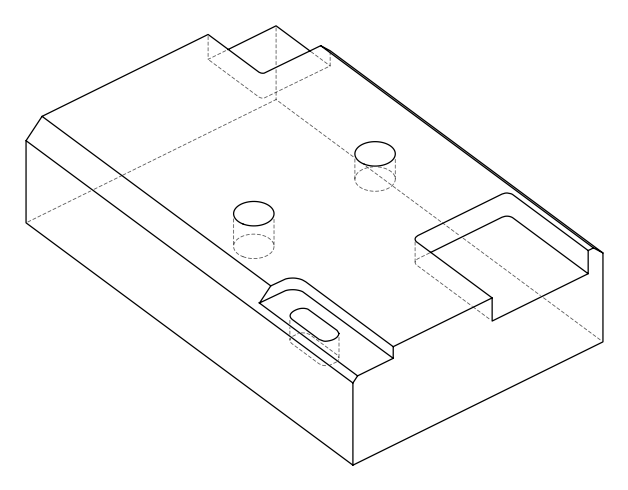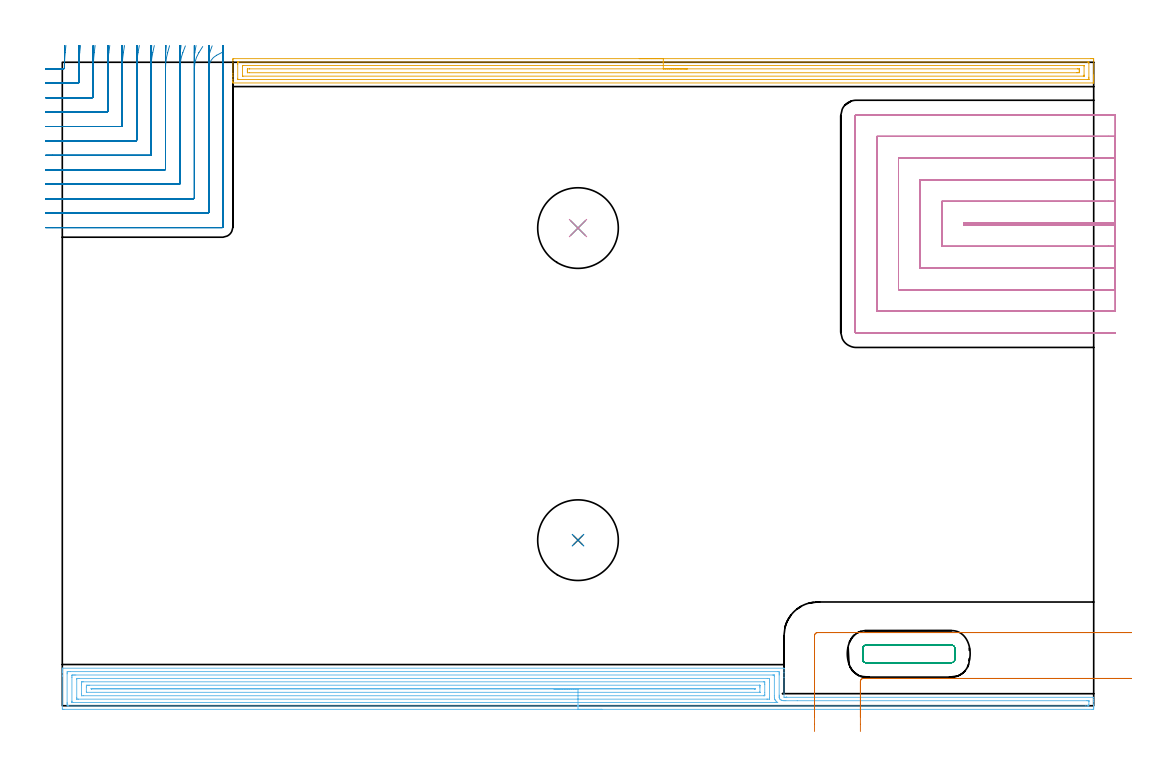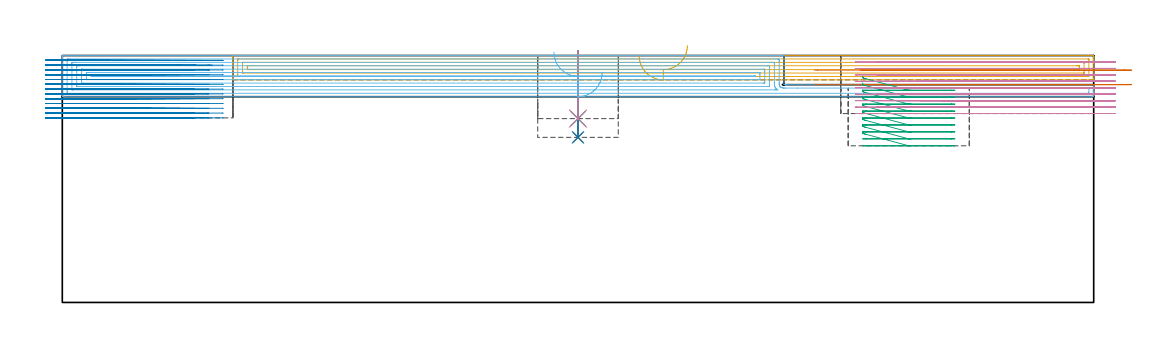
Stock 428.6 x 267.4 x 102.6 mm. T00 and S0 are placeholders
(PLAN: 10 operations, 7 tool changes, 96.9 min)
(1 INDEXABLE_INSERT_DRILL_BLIND_HOLE_FROM_SOLID | STEP1POCKET | NXT0302_014 | 0.15 min | 12234 mm3)
(2 DRILL_TO_ENLARGE_BLIND_HOLE | STEP1POCKET | UGT0301_383 | 0.15 min | 17710 mm3)
(3 INDEXABLE_INSERT_DRILL_BLIND_HOLE_FROM_SOLID_1 | STEP1POCKET_1 | NXT0302_014 | 0.11 min | 9407 mm3)
(4 DRILL_TO_ENLARGE_BLIND_HOLE_1 | STEP1POCKET_1 | UGT0301_383 | 0.11 min | 13667 mm3)
(5 AREA_MILL | FG_CHAMFER_SURFACE | UGT0205_001 | 11.67 min | 18545 mm3)
(6 AREA_MILL_1 | FG_CHAMFER_SURFACE_1 | UGT0205_001 | 19.04 min | 61860 mm3)
(7 MILL_CORNER_NOTCH_RECTANGULAR | CORNER_NOTCH_RECTANGULAR | UGT0201_109 | Follow Part, ap 6.35, ae 75% | 1.3 min | 50215 mm3)
(8 MILL_CORNER_NOTCH_RECTANGULAR_1 | CORNER_NOTCH_RECTANGULAR_1 | NXT0201_009 | Follow Part, ap 2, ae 75% | 29.57 min | 133096 mm3)
(9 MILL_RECTANGULAR_POCKET | POCKET_RECTANGULAR_STRAIGHT | NXT0201_011 | Follow Part, ap 3, ae 75% | 2.46 min | 23479 mm3)
(10 MILL_SLOT | SLOT_PARTIAL_RECTANGULAR | NXT0201_011 | Follow Part, ap 3, ae 75% | 32.33 min | 259748 mm3)
(TOOL NXT0302_014 | Index. Insert Drill 21.5mm [880-D2150L25-03] | D21.5 PA176 FL65 Z2)
(TOOL UGT0301_383 | Twist Drill Flat Bottom 33.5 mm | D33.5 PA180 FL175 Z2)
(TOOL UGT0205_001 | Chamfer Mill 20 x 3 x 45 deg. | D20 FL50 Z2)
(TOOL UGT0201_109 | End Mill 25.4 mm | D25.4 FL25 Z2)
(TOOL NXT0201_009 | ENDMILL 8mm [2P460-0800-NA 1630] | D8 FL26 Z6)
(TOOL NXT0201_011 | ENDMILL 12mm [2P460-1200-NA 1630] | D12 FL38 Z6)
(OP 1 INDEXABLE_INSERT_DRILL_BLIND_HOLE_FROM_SOLID)
G17 G21 G94 G90
T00 M6
G54
G17 G0 G90 X214.3 Y68.8 S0 M3
G43 Z112.6 H1
G94 G81 G98 Z68.6 F250. R104.6
G80
M5
M2
(OP 2 DRILL_TO_ENLARGE_BLIND_HOLE)
G17 G21 G94 G90
T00 M6
G54
G17 G0 G90 X214.3 Y68.8 S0 M3
G43 Z112.6 H0
G94 G81 G98 Z68.6 F250. R104.6
G80
M5
M2
(OP 3 INDEXABLE_INSERT_DRILL_BLIND_HOLE_FROM_SOLID_1)
G17 G21 G94 G90
T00 M6
G54
G17 G0 G90 X214.3 Y198.5 S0 M3
G43 Z112.6 H1
G94 G81 G98 Z76.4 F250. R104.6
G80
M5
M2
(OP 4 DRILL_TO_ENLARGE_BLIND_HOLE_1)
G17 G21 G94 G90
T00 M6
G54
G17 G0 G90 X214.3 Y198.5 S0 M3
G43 Z112.6 H0
G94 G81 G98 Z76.4 F250. R104.6
G80
M5
M2
(OP 5 AREA_MILL)
G17 G21 G94 G90
T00 M6
G54
G17 G0 G90 X239.75 Y268.9 S1061 M3
G43 Z112.6 H0
Z102.5
G94 G1 X239.788 Z101.628 F250.
X239.902 Z100.764
X240.091 Z99.912
X240.353 Z99.08
X240.687 Z98.274
X241.09 Z97.5
X241.558 Z96.764
X242.09 Z96.072
X242.679 Z95.429
X243.322 Z94.84
X244.014 Z94.308
X244.75 Z93.84
X245.524 Z93.437
X246.33 Z93.103
X247.162 Z92.841
X248.013 Z92.652
X248.878 Z92.538
X249.75 Z92.5
X427.388
X427.981 Y268.899 Z92.501
X428.569 Y268.894 Z92.504
X428.593 Y268.892 Z92.506
X428.6 Y268.308 Z93.09
Y262.067 Z99.328
Y261.518 Z99.878
Y261.175 Z100.221
Y260.627 Z100.769
Y260.284 Z101.111
Y259.598 Z101.802
Y259.256 Z102.144
X428.593 Y258.854 Z102.537
X428.59 Y258.803 Z102.588
X428.428 Y258.8 Z102.6
X71.072
X70.91 Y258.803 Z102.588
X70.907 Y258.854 Z102.537
X70.9 Y259.256 Z102.144
Y259.598 Z101.802
Y260.284 Z101.111
Y261.518 Z99.878
Y262.067 Z99.328
Y262.684 Z98.711
Y268.308 Z93.09
X70.902 Y268.584 Z92.814
X70.91 Y268.892 Z92.506
X71.218 Y268.899 Z92.499
X249.75 Y268.9 Z92.5
Y267.486 Z93.914
X426.195 Y267.485 Z93.915
X426.264 Y267.484 Z93.916
X426.404 Y267.479 Z93.921
X426.59 Y267.467 Z93.933
X426.592 Y267.416 Z93.984
X426.599 Y267.013 Z94.387
X426.6 Y261.175 Z100.225
Y260.771 Z100.629
X426.596 Y260.284 Z101.116
X426.593 Y260.234 Z101.166
X426.591 Y260.226 Z101.174
X426.565 Y260.221 Z101.179
X426.474 Y260.218 Z101.182
X426.334 Y260.215 Z101.185
X426.264 Y260.214 Z101.186
X73.305 Y260.215 Z101.185
X73.236 Y260.216 Z101.184
X73.096 Y260.221 Z101.179
X72.91 Y260.233 Z101.167
X72.908 Y260.284 Z101.116
X72.901 Y260.687 Z100.713
X72.9 Y266.525 Z94.875
Y266.929 Z94.471
X72.904 Y267.416 Z93.984
X72.907 Y267.466 Z93.934
X72.908 Y267.474 Z93.926
X72.935 Y267.479 Z93.921
X73.026 Y267.482 Z93.918
X73.166 Y267.485 Z93.915
X73.236 Y267.486 Z93.914
X249.75
Y266.072 Z95.328
X424.408 Y266.071 Z95.329
X424.554 Y266.07 Z95.33
X424.578 Y266.068 Z95.332
X424.585 Y266.066 Z95.334
X424.59 Y266.054 Z95.346
X424.596 Y265.953 Z95.447
X424.599 Y265.825 Z95.575
X424.6 Y262.067 Z99.333
X424.599 Y261.876 Z99.524
X424.593 Y261.684 Z99.716
X424.59 Y261.635 Z99.765
X424.571 Y261.633 Z99.767
X424.518 Y261.631 Z99.769
X424.408 Y261.629 Z99.771
X75.092
X74.946 Y261.63 Z99.77
X74.922 Y261.632 Z99.768
X74.915 Y261.634 Z99.766
X74.91 Y261.646 Z99.754
X74.904 Y261.747 Z99.653
X74.901 Y261.875 Z99.525
X74.9 Y265.633 Z95.767
X74.901 Y265.824 Z95.576
X74.907 Y266.016 Z95.384
X74.91 Y266.065 Z95.335
X74.928 Y266.067 Z95.333
X74.982 Y266.069 Z95.331
X75.092 Y266.071 Z95.329
X249.75 Y266.072 Z95.328
Y264.657 Z96.743
X421.812
X422.547 Y264.652 Z96.748
X422.584 Y264.651 Z96.749
X422.59 Y264.611 Z96.789
X422.595 Y264.506 Z96.894
X422.599 Y264.294 Z97.106
X422.6 Y263.871 Z97.529
X422.599 Y263.415 Z97.985
X422.595 Y263.197 Z98.203
X422.59 Y263.089 Z98.311
X422.582 Y263.049 Z98.351
X422.532 Y263.047 Z98.353
X421.728 Y263.043 Z98.357
X421.643
X77.688
X76.953 Y263.048 Z98.352
X76.916 Y263.049 Z98.351
X76.91 Y263.089 Z98.311
X76.905 Y263.194 Z98.206
X76.901 Y263.406 Z97.994
X76.9 Y263.829 Z97.571
X76.901 Y264.285 Z97.115
X76.905 Y264.503 Z96.897
X76.91 Y264.611 Z96.789
X76.918 Y264.651 Z96.749
X76.968 Y264.653 Z96.747
X77.772 Y264.657 Z96.743
X77.857
X249.75
X250.622 Z96.781
X251.486 Z96.895
X252.338 Z97.083
X253.17 Z97.346
X253.976 Z97.68
X254.75 Z98.082
X255.486 Z98.551
X256.178 Z99.082
X256.821 Z99.672
X257.41 Z100.315
X257.941 Z101.007
X258.41 Z101.743
X258.813 Z102.516
X259.147 Z103.322
X259.409 Z104.154
X259.598 Z105.006
X259.712 Z105.871
X259.75 Z106.743
G0 Z112.6
M5
M2
(OP 6 AREA_MILL_1)
G17 G21 G94 G90
T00 M6
G54
G17 G0 G90 X224.3 Y-1.5 S1061 M3
G43 Z112.6 H0
Z95.5
G94 G1 X224.262 Z94.628 F250.
X224.148 Z93.764
X223.959 Z92.912
X223.697 Z92.08
X223.363 Z91.274
X222.96 Z90.5
X222.492 Z89.764
X221.96 Z89.072
X221.371 Z88.429
X220.728 Z87.84
X220.036 Z87.309
X219.3 Z86.84
X218.526 Z86.437
X217.72 Z86.103
X216.888 Z85.841
X216.036 Z85.652
X215.172 Z85.538
X214.3 Z85.5
X0.628
X0.286 Y-1.497 Z85.502
X0.01 Y-1.492 Z85.506
X0. Y-1.213 Z85.785
Y12.382 Z99.377
Y13.8 Z100.797
Y14.159 Z101.154
Y14.877 Z101.876
Y15.154 Z102.154
X0.007 Y15.558 Z102.55
X0.01 Y15.597 Z102.588
X0.181 Y15.6 Z102.6
X299.68
X299.89 Y15.597 Z102.589
X299.893 Y15.548 Z102.541
X299.9 Y15.328 Z102.322
Y13.721 Z100.718
Y11.718 Z98.715
Y3.5 Z90.5
X300.802 Y3.501 Z90.499
X300.807 Y3.5 Z90.496
X300.856 Y3.501 Z90.497
Z90.499
X300.857 Y3.5 Z90.5
X300.906 Z90.496
X300.908 Y3.501
X300.917 Y3.5 Z90.5
X300.92 Y3.501 Z90.498
X300.921 Z90.496
X301.021 Y3.5 Z90.5
X428.42
X428.597 Y3.497 Z90.496
X428.6 Y3.496
Y2.436 Z89.435
Y1.718 Z88.714
Y0.471 Z87.468
Y-0.059 Z86.936
Y-0.683 Z86.313
X428.598 Y-0.948 Z86.048
X428.592 Y-1.491 Z85.505
X428.522 Y-1.494 Z85.503
X427.972 Y-1.5 Z85.5
X214.3
Y-0.086 Z86.914
X2.441 Y-0.085 Z86.915
X2.416 Y-0.084 Z86.916
X2.01 Y-0.059 Z86.941
X2.002 Y0.351 Z87.351
X2.001 Y0.829 Z87.829
X2. Y1.242 Z88.242
X2.001 Y13.271 Z100.271
X2.002 Y13.681 Z100.681
X2.01 Y14.159 Z101.159
X2.39 Y14.184 Z101.184
X2.416 Y14.185 Z101.185
X3.283 Y14.186 Z101.186
X297.419 Y14.185 Z101.185
X297.445 Y14.184 Z101.184
X297.89 Y14.159 Z101.159
X297.898 Y13.709 Z100.709
X297.899 Y13.271 Z100.271
X297.9 Y12.818 Z99.818
Y4.384 Z91.384
X297.902 Y3.929 Z90.929
X297.91 Y3.495 Z90.495
X297.921 Y3.354 Z90.354
X297.98 Y3.131 Z90.131
X298.043 Y2.993 Z89.993
X298.131 Y2.855 Z89.855
X298.339 Y2.618 Z89.618
X298.352 Y2.607 Z89.607
X298.637 Y2.413 Z89.413
X298.904 Y2.282 Z89.282
X299.233 Y2.174 Z89.174
X299.481 Y2.124 Z89.124
X299.746 Y2.097 Z89.097
X300.127 Y2.091 Z89.091
X300.65 Y2.087 Z89.087
X305.412 Y2.086 Z89.086
X425.815 Y2.085 Z89.085
X426.184 Y2.083 Z89.083
X426.553 Y2.079 Z89.079
X426.59 Y2.076 Z89.076
X426.594 Y2.039 Z89.039
X426.598 Y1.966 Z88.966
X426.6 Y1.856 Z88.856
Y1.718 Z88.718
X426.598 Y0.418 Z87.418
X426.59 Y-0.059 Z86.941
X426.209 Y-0.084 Z86.916
X426.184 Y-0.085 Z86.915
X425.317 Y-0.086 Z86.914
X214.3
Y1.328 Z88.328
X4.596 Y1.329 Z88.329
X4.204 Y1.33 Z88.33
X4.073 Y1.332 Z88.332
X4.027 Y1.335 Z88.335
X4.01 Y1.337 Z88.337
X4.007 Y1.381 Z88.381
X4.003 Y1.516 Z88.516
X4.001 Y1.718 Z88.718
X4. Y1.92 Z88.92
Y11.695 Z98.695
X4.003 Y12.382 Z99.382
X4.005 Y12.579 Z99.579
X4.017 Y12.765 Z99.765
X4.204 Y12.767 Z99.767
X4.707 Y12.77 Z99.77
X5.098 Y12.771 Z99.771
X5.6 Y12.772 Z99.772
X295.265 Y12.771 Z99.771
X295.656 Y12.769 Z99.769
X295.787 Y12.768 Z99.768
X295.882 Y12.765 Z99.765
X295.89 Y12.624 Z99.624
X295.896 Y12.382 Z99.382
X295.899 Y12.14 Z99.14
X295.901 Y4.141 Z91.141
X295.91 Y3.495 Z90.495
X295.928 Y3.225 Z90.225
X296.011 Y2.881 Z89.881
X296.118 Y2.607 Z89.607
X296.275 Y2.326 Z89.326
X296.403 Y2.144 Z89.144
X296.55 Y1.977 Z88.977
X296.806 Y1.718 Z88.718
X297.311 Y1.336 Z88.336
X296.939 Y1.332 Z88.332
X296.55 Y1.33 Z88.33
X296.048 Y1.329 Z88.329
X214.3 Y1.328 Z88.328
Y2.743 Z89.743
X6.748
X6.094 Y2.748 Z89.748
X6.025 Y2.749 Z89.749
X6.01 Y2.836 Z89.836
X6.006 Y3.052 Z90.052
X6. Y3.487 Z90.487
X6.001 Y11.045 Z98.045
X6.003 Y11.265 Z98.265
X6.006 Y11.319 Z98.319
X6.009 Y11.343 Z98.343
X6.024 Y11.35 Z98.35
X6.133 Y11.353 Z98.353
X6.886 Y11.357 Z98.357
X7.022
X292.974
X293.112 Y11.356 Z98.356
X293.868 Y11.35 Z98.35
X293.89 Y10.605 Z97.605
X293.9 Y9.747 Z96.747
Y9.716 Z96.716
Y3.464 Z90.464
X293.868 Y2.75 Z89.75
X293.727 Y2.747 Z89.747
X292.974 Y2.743 Z89.743
X292.837
X214.3
Y4.157 Z91.157
X8.674
X8.007 Y4.158 Z91.158
X8.006 Y4.159 Z91.159
X8.002 Y4.163 Z91.163
X8.001 Y4.384 Z91.384
X8. Y5.054 Z92.054
Y8.608 Z95.608
Y9.497 Z96.497
X8.002 Y9.716 Z96.716
X8.007 Y9.883 Z96.883
X8.01 Y9.923 Z96.923
X8.016 Y9.936 Z96.936
X8.065 Y9.938 Z96.938
X8.217 Y9.941 Z96.941
X8.445 Y9.943 Z96.943
X8.674
X291.414 Y9.942 Z96.942
X291.643 Y9.94 Z96.94
X291.795 Y9.936 Z96.936
X291.89 Y9.931 Z96.931
X291.892 Y9.893 Z96.893
X291.896 Y9.716 Z96.716
X291.9 Y9.007 Z96.007
Y8.827 Z95.827
Y5.452 Z92.452
Y4.564 Z91.564
X291.897 Y4.384 Z91.384
X291.893 Y4.207 Z91.207
X291.89 Y4.169 Z91.169
X291.795 Y4.164 Z91.164
X291.643 Y4.16 Z91.16
X291.414 Y4.158 Z91.158
X214.3 Y4.157 Z91.157
Y5.571 Z92.571
X10.161 Y5.572 Z92.572
X10.067 Y5.574 Z92.574
X10.022 Y5.578 Z92.578
X10.01 Y5.58 Z92.58
X10.008 Y5.592 Z92.592
X10.002 Y5.73 Z92.73
X10. Y7.509 Z94.509
X10.004 Y7.939 Z94.939
X10.009 Y8.389 Z95.389
X10.026 Y8.522 Z95.522
X10.165 Y8.524 Z95.524
X10.462 Y8.527 Z95.527
X10.762 Y8.529 Z95.529
X11.356
X289.699 Y8.528 Z95.528
X289.811 Y8.527 Z95.527
X289.866 Y8.524 Z95.524
X289.887 Y8.523 Z95.523
X289.89 Y8.509 Z95.509
X289.898 Y8.331 Z95.331
X289.899 Y7.939 Z94.939
X289.9 Y7.44 Z94.44
X289.898 Y5.664 Z92.664
X289.892 Y5.592 Z92.592
X289.89 Y5.577 Z92.577
X289.879 Y5.576 Z92.576
X289.843 Y5.573 Z92.573
X289.695 Y5.572 Z92.572
X214.3 Y5.571 Z92.571
Y6.985 Z93.985
X12.25 Y6.986 Z93.986
X12.185 Y6.987 Z93.987
X12.056 Y6.992 Z93.992
X12.009 Y6.999 Z93.999
X12.007 Y7.015 Z94.015
X12.006 Y7.05 Z94.05
X12.01 Y7.105 Z94.105
X12.12 Y7.111 Z94.111
X12.186 Y7.114 Z94.114
X17.367 Y7.115 Z94.115
X287.61 Y7.114 Z94.114
X287.884 Y7.108 Z94.108
X287.89 Y7.09 Z94.09
X287.896 Y7.05 Z94.05
X287.897 Y7.014 Z94.014
X287.895 Y6.997 Z93.997
X287.892 Y6.994 Z93.994
X287.869 Y6.991 Z93.991
X287.74 Y6.987 Z93.987
X287.675 Y6.986 Z93.986
X214.3 Y6.985 Z93.985
X213.428 Z94.023
X212.564 Z94.137
X211.712 Z94.326
X210.88 Z94.588
X210.074 Z94.922
X209.3 Z95.325
X208.564 Z95.794
X207.872 Z96.325
X207.229 Z96.914
X206.64 Z97.557
X206.108 Z98.25
X205.64 Z98.985
X205.237 Z99.759
X204.903 Z100.565
X204.641 Z101.397
X204.452 Z102.249
X204.338 Z103.114
X204.3 Z103.985
G0 Z112.6
M5
M2
(OP 7 MILL_CORNER_NOTCH_RECTANGULAR)
G17 G21 G94 G90
T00 M6
G54
G17 G0 G90 X444.3 Y11.35 S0 M3
G43 Z112.6 H0
Z96.55
G94 G1 X441.3 F250.
X332.914 F500.
G3 X331.65 Y10.086 R1.27
G1 Y-1.65
Y-4.65 F250.
G0 Z112.6
X444.3 Y30.4
Z96.55
G1 X441.3
X313.865 F500.
G3 X312.6 Y29.135 R1.27
G1 Y-1.65
Y-4.65 F250.
G0 Z112.6
X444.3 Y11.35
Z90.5
G1 X441.3
X332.914 F500.
G3 X331.65 Y10.086 R1.27
G1 Y-7.699
Y-10.699 F250.
G0 Z112.6
X444.3 Y30.4
Z90.5
G1 X441.3
X313.865 F500.
G3 X312.6 Y29.135 R1.27
G1 Y-7.699
Y-10.699 F250.
G0 Z112.6
M5
M2
(OP 8 MILL_CORNER_NOTCH_RECTANGULAR_1)
G17 G21 G94 G90
T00 M6
G54
G17 G0 G90 X-7. Y264.7 S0 M3
G43 Z112.6 H1
Z100.608
G94 G1 X-4. F250.
X0.505 F500.
G3 X0.9 Y265.095 R0.4
G2 X1.212 Y271.4 R66.
G1 X1.504 Y274.386 F250.
G0 Z112.6
X-7. Y258.7
Z100.608
G1 X-4.
X6.504 F500.
G3 X6.9 Y259.096 R0.4
G1 Y264.988
G2 X7.244 Y271.4 R60.
G1 X7.564 Y274.383 F250.
G0 Z112.6
X-7. Y252.7
Z100.608
G1 X-4.
X12.504 F500.
G3 X12.9 Y253.096 R0.4
G1 Y264.988
G2 X13.282 Y271.4 R54.
G1 X13.638 Y274.379 F250.
G0 Z112.6
X-7. Y246.7
Z100.608
G1 X-4.
X18.504 F500.
G3 X18.9 Y247.096 R0.4
G1 Y264.988
G2 X19.33 Y271.4 R48.
G1 X19.731 Y274.373 F250.
G0 Z112.6
X-7. Y240.7
Z100.608
G1 X-4.
X24.504 F500.
G3 X24.9 Y241.096 R0.4
G1 Y264.988
G2 X25.392 Y271.4 R42.
G1 X25.85 Y274.365 F250.
G0 Z112.6
X-7. Y234.7
Z100.608
G1 X-4.
X30.504 F500.
G3 X30.9 Y235.096 R0.4
G1 Y264.988
G2 X31.476 Y271.4 R36.
G1 X32.01 Y274.352 F250.
G0 Z112.6
X-7. Y228.7
Z100.608
G1 X-4.
X36.504 F500.
G3 X36.9 Y229.096 R0.4
G1 Y264.988
G2 X37.593 Y271.4 R30.
G1 X38.234 Y274.331 F250.
G0 Z112.6
X-7. Y222.7
Z100.608
G1 X-4.
X42.503 F500.
G3 X42.9 Y223.097 R0.4
G1 Y264.988
G2 X43.772 Y271.4 R24.
G1 X44.574 Y274.291 F250.
G0 Z112.6
X-7. Y216.7
Z100.608
G1 X-4.
X48.503 F500.
G3 X48.9 Y217.097 R0.4
G1 Y264.988
G2 X50.081 Y271.4 R18.
G1 X51.149 Y274.203 F250.
G0 Z112.6
X-7. Y210.7
Z100.608
G1 X-4.
X54.503 F500.
G3 X54.9 Y211.097 R0.4
G1 Y264.988
G2 X56.757 Y271.4 R12.
G1 X58.36 Y273.936 F250.
G0 Z112.6
X-7. Y204.7
Z100.608
G1 X-4.
X60.503 F500.
G3 X60.9 Y205.097 R0.4
G1 Y264.988
G2 X64.137 Y270.314 R6.
G1 X66.8 Y271.696 F250.
G0 Z112.6
X-7. Y198.7
Z100.608
G1 X-4.
X66.503 F500.
G3 X66.9 Y199.097 R0.4
G1 Y264.988
Y267.988 F250.
G0 Z112.6
X-7. Y264.7
Z98.615
G1 X-4.
X0.505 F500.
G3 X0.9 Y265.095 R0.4
G1 Y269.36
G2 X0.932 Y271.4 R66.
G1 X1.024 Y274.399 F250.
G0 Z112.6
X-7. Y258.7
Z98.615
G1 X-4.
X6.505 F500.
G3 X6.9 Y259.095 R0.4
G1 Y269.36
G2 X6.935 Y271.4 R60.
G1 X7.037 Y274.398 F250.
G0 Z112.6
X-7. Y252.7
Z98.615
G1 X-4.
X12.504 F500.
G3 X12.9 Y253.096 R0.4
G1 Y269.36
G2 X12.939 Y271.4 R54.
G1 X13.052 Y274.398 F250.
G0 Z112.6
X-7. Y246.7
Z98.615
G1 X-4.
X18.504 F500.
G3 X18.9 Y247.096 R0.4
G1 Y269.36
G2 X18.943 Y271.4 R48.
G1 X19.071 Y274.397 F250.
G0 Z112.6
X-7. Y240.7
Z98.615
G1 X-4.
X24.504 F500.
G3 X24.9 Y241.096 R0.4
G1 Y269.36
G2 X24.95 Y271.4 R42.
G1 X25.095 Y274.396 F250.
G0 Z112.6
X-7. Y234.7
Z98.615
G1 X-4.
X30.504 F500.
G3 X30.9 Y235.096 R0.4
G1 Y269.36
G2 X30.958 Y271.4 R36.
G1 X31.128 Y274.395 F250.
G0 Z112.6
X-7. Y228.7
Z98.615
G1 X-4.
X36.504 F500.
G3 X36.9 Y229.096 R0.4
G1 Y269.36
G2 X36.969 Y271.4 R30.
G1 X37.173 Y274.393 F250.
G0 Z112.6
X-7. Y222.7
Z98.615
G1 X-4.
X42.503 F500.
G3 X42.9 Y223.097 R0.4
G1 Y269.36
G2 X42.987 Y271.4 R24.
G1 X43.242 Y274.389 F250.
G0 Z112.6
X-7. Y216.7
Z98.615
G1 X-4.
X48.503 F500.
G3 X48.9 Y217.097 R0.4
G1 Y269.36
G2 X49.016 Y271.4 R18.
G1 X49.356 Y274.381 F250.
G0 Z112.6
X-7. Y210.7
Z98.615
G1 X-4.
X54.503 F500.
G3 X54.9 Y211.097 R0.4
G1 Y269.36
G2 X55.075 Y271.4 R12.
G1 X55.585 Y274.356 F250.
G0 Z112.6
X-7. Y204.7
Z98.615
G1 X-4.
X60.503 F500.
G3 X60.9 Y205.097 R0.4
G1 Y269.36
G2 X61.257 Y271.4 R6.
G1 X62.277 Y274.221 F250.
G0 Z112.6
X-7. Y198.7
Z98.615
G1 X-4.
X66.503 F500.
G3 X66.9 Y199.097 R0.4
G1 Y269.36
Y272.36 F250.
G0 Z112.6
X-7. Y264.7
Z96.623
G1 X-4.
X0.505 F500.
G3 X0.9 Y265.095 R0.4
G1 Y271.123
X0.901 Y271.4
X0.913 Y274.4 F250.
G0 Z112.6
X-7. Y258.7
Z96.623
G1 X-4.
X6.504 F500.
G3 X6.9 Y259.096 R0.4
G1 Y271.123
X6.901 Y271.4
X6.914 Y274.4 F250.
G0 Z112.6
X-7. Y252.7
Z96.623
G1 X-4.
X12.504 F500.
G3 X12.9 Y253.096 R0.4
G1 Y271.123
X12.901 Y271.4
X12.916 Y274.4 F250.
G0 Z112.6
X-7. Y246.7
Z96.623
G1 X-4.
X18.504 F500.
G3 X18.9 Y247.096 R0.4
G1 Y271.123
X18.901 Y271.4
X18.918 Y274.4 F250.
G0 Z112.6
X-7. Y240.7
Z96.623
G1 X-4.
X24.504 F500.
G3 X24.9 Y241.096 R0.4
G1 Y271.123
X24.901 Y271.4
X24.921 Y274.4 F250.
G0 Z112.6
X-7. Y234.7
Z96.623
G1 X-4.
X30.504 F500.
G3 X30.9 Y235.096 R0.4
G1 Y271.123
G2 X30.901 Y271.4 R36.
G1 X30.924 Y274.4 F250.
G0 Z112.6
X-7. Y228.7
Z96.623
G1 X-4.
X36.504 F500.
G3 X36.9 Y229.096 R0.4
G1 Y271.123
G2 X36.901 Y271.4 R30.
G1 X36.929 Y274.4 F250.
G0 Z112.6
X-7. Y222.7
Z96.623
G1 X-4.
X42.503 F500.
G3 X42.9 Y223.097 R0.4
G1 Y271.123
G2 X42.902 Y271.4 R24.
G1 X42.936 Y274.4 F250.
G0 Z112.6
X-7. Y216.7
Z96.623
G1 X-4.
X48.503 F500.
G3 X48.9 Y217.097 R0.4
G1 Y271.123
G2 X48.902 Y271.4 R18.
G1 X48.948 Y274.4 F250.
G0 Z112.6
X-7. Y210.7
Z96.623
G1 X-4.
X54.503 F500.
G3 X54.9 Y211.097 R0.4
G1 Y271.123
G2 X54.903 Y271.4 R12.
G1 X54.972 Y274.399 F250.
G0 Z112.6
X-7. Y204.7
Z96.623
G1 X-4.
X60.503 F500.
G3 X60.9 Y205.097 R0.4
G1 Y271.123
G2 X60.906 Y271.4 R6.
G1 X61.045 Y274.397 F250.
G0 Z112.6
X-7. Y198.7
Z96.623
G1 X-4.
X66.503 F500.
G3 X66.9 Y199.097 R0.4
G1 Y271.123
Y274.123 F250.
G0 Z112.6
X-7. Y264.7
Z94.631
G1 X-4.
X0.505 F500.
G3 X0.9 Y265.095 R0.4
G1 Y271.4
Y274.4 F250.
G0 Z112.6
X-7. Y258.7
Z94.631
G1 X-4.
X6.505 F500.
G3 X6.9 Y259.095 R0.4
G1 Y271.4
Y274.4 F250.
G0 Z112.6
X-7. Y252.7
Z94.631
G1 X-4.
X12.504 F500.
G3 X12.9 Y253.096 R0.4
G1 Y271.4
Y274.4 F250.
G0 Z112.6
X-7. Y246.7
Z94.631
G1 X-4.
X18.504 F500.
G3 X18.9 Y247.096 R0.4
G1 Y271.4
Y274.4 F250.
G0 Z112.6
X-7. Y240.7
Z94.631
G1 X-4.
X24.504 F500.
G3 X24.9 Y241.096 R0.4
G1 Y271.4
Y274.4 F250.
G0 Z112.6
X-7. Y234.7
Z94.631
G1 X-4.
X30.504 F500.
G3 X30.9 Y235.096 R0.4
G1 Y271.4
Y274.4 F250.
G0 Z112.6
X-7. Y228.7
Z94.631
G1 X-4.
X36.504 F500.
G3 X36.9 Y229.096 R0.4
G1 Y271.4
Y274.4 F250.
G0 Z112.6
X-7. Y222.7
Z94.631
G1 X-4.
X42.503 F500.
G3 X42.9 Y223.097 R0.4
G1 Y271.4
Y274.4 F250.
G0 Z112.6
X-7. Y216.7
Z94.631
G1 X-4.
X48.503 F500.
G3 X48.9 Y217.097 R0.4
G1 Y271.4
Y274.4 F250.
G0 Z112.6
X-7. Y210.7
Z94.631
G1 X-4.
X54.503 F500.
G3 X54.9 Y211.097 R0.4
G1 Y271.4
Y274.4 F250.
G0 Z112.6
X-7. Y204.7
Z94.631
G1 X-4.
X60.503 F500.
G3 X60.9 Y205.097 R0.4
G1 Y271.4
Y274.4 F250.
G0 Z112.6
X-7. Y198.7
Z94.631
G1 X-4.
X66.503 F500.
G3 X66.9 Y199.097 R0.4
G1 Y271.4
Y274.4 F250.
G0 Z112.6
X-7. Y264.7
Z92.638
G1 X-4.
X0.505 F500.
G3 X0.9 Y265.095 R0.4
G1 Y271.4
Y274.4 F250.
G0 Z112.6
X-7. Y258.7
Z92.638
G1 X-4.
X6.504 F500.
G3 X6.9 Y259.096 R0.4
G1 Y271.4
Y274.4 F250.
G0 Z112.6
X-7. Y252.7
Z92.638
G1 X-4.
X12.504 F500.
G3 X12.9 Y253.096 R0.4
G1 Y271.4
Y274.4 F250.
G0 Z112.6
X-7. Y246.7
Z92.638
G1 X-4.
X18.504 F500.
G3 X18.9 Y247.096 R0.4
G1 Y271.4
Y274.4 F250.
G0 Z112.6
X-7. Y240.7
Z92.638
G1 X-4.
X24.504 F500.
G3 X24.9 Y241.096 R0.4
G1 Y271.4
Y274.4 F250.
G0 Z112.6
X-7. Y234.7
Z92.638
G1 X-4.
X30.504 F500.
G3 X30.9 Y235.096 R0.4
G1 Y271.4
Y274.4 F250.
G0 Z112.6
X-7. Y228.7
Z92.638
G1 X-4.
X36.504 F500.
G3 X36.9 Y229.096 R0.4
G1 Y271.4
Y274.4 F250.
G0 Z112.6
X-7. Y222.7
Z92.638
G1 X-4.
X42.503 F500.
G3 X42.9 Y223.097 R0.4
G1 Y271.4
Y274.4 F250.
G0 Z112.6
X-7. Y216.7
Z92.638
G1 X-4.
X48.503 F500.
G3 X48.9 Y217.097 R0.4
G1 Y271.4
Y274.4 F250.
G0 Z112.6
X-7. Y210.7
Z92.638
G1 X-4.
X54.503 F500.
G3 X54.9 Y211.097 R0.4
G1 Y271.4
Y274.4 F250.
G0 Z112.6
X-7. Y204.7
Z92.638
G1 X-4.
X60.503 F500.
G3 X60.9 Y205.097 R0.4
G1 Y271.4
Y274.4 F250.
G0 Z112.6
X-7. Y198.7
Z92.638
G1 X-4.
X66.503 F500.
G3 X66.9 Y199.097 R0.4
G1 Y271.4
Y274.4 F250.
G0 Z112.6
X-7. Y264.7
Z90.646
G1 X-4.
X0.505 F500.
G3 X0.9 Y265.095 R0.4
G1 Y271.4
Y274.4 F250.
G0 Z112.6
X-7. Y258.7
Z90.646
G1 X-4.
X6.504 F500.
G3 X6.9 Y259.095 R0.4
G1 Y271.4
Y274.4 F250.
G0 Z112.6
X-7. Y252.7
Z90.646
G1 X-4.
X12.504 F500.
G3 X12.9 Y253.096 R0.4
G1 Y271.4
Y274.4 F250.
G0 Z112.6
X-7. Y246.7
Z90.646
G1 X-4.
X18.504 F500.
G3 X18.9 Y247.096 R0.4
G1 Y271.4
Y274.4 F250.
G0 Z112.6
X-7. Y240.7
Z90.646
G1 X-4.
X24.504 F500.
G3 X24.9 Y241.096 R0.4
G1 Y271.4
Y274.4 F250.
G0 Z112.6
X-7. Y234.7
Z90.646
G1 X-4.
X30.504 F500.
G3 X30.9 Y235.096 R0.4
G1 Y271.4
Y274.4 F250.
G0 Z112.6
X-7. Y228.7
Z90.646
G1 X-4.
X36.504 F500.
G3 X36.9 Y229.096 R0.4
G1 Y271.4
Y274.4 F250.
G0 Z112.6
X-7. Y222.7
Z90.646
G1 X-4.
X42.503 F500.
G3 X42.9 Y223.097 R0.4
G1 Y271.4
Y274.4 F250.
G0 Z112.6
X-7. Y216.7
Z90.646
G1 X-4.
X48.503 F500.
G3 X48.9 Y217.097 R0.4
G1 Y271.4
Y274.4 F250.
G0 Z112.6
X-7. Y210.7
Z90.646
G1 X-4.
X54.503 F500.
G3 X54.9 Y211.097 R0.4
G1 Y271.4
Y274.4 F250.
G0 Z112.6
X-7. Y204.7
Z90.646
G1 X-4.
X60.503 F500.
G3 X60.9 Y205.097 R0.4
G1 Y271.4
Y274.4 F250.
G0 Z112.6
X-7. Y198.7
Z90.646
G1 X-4.
X66.503 F500.
G3 X66.9 Y199.097 R0.4
G1 Y271.4
Y274.4 F250.
G0 Z112.6
X-7. Y264.7
Z88.654
G1 X-4.
X0.505 F500.
G3 X0.9 Y265.095 R0.4
G1 Y271.4
Y274.4 F250.
G0 Z112.6
X-7. Y258.7
Z88.654
G1 X-4.
X6.505 F500.
G3 X6.9 Y259.096 R0.4
G1 Y271.4
Y274.4 F250.
G0 Z112.6
X-7. Y252.7
Z88.654
G1 X-4.
X12.504 F500.
G3 X12.9 Y253.096 R0.4
G1 Y271.4
Y274.4 F250.
G0 Z112.6
X-7. Y246.7
Z88.654
G1 X-4.
X18.504 F500.
G3 X18.9 Y247.096 R0.4
G1 Y271.4
Y274.4 F250.
G0 Z112.6
X-7. Y240.7
Z88.654
G1 X-4.
X24.504 F500.
G3 X24.9 Y241.096 R0.4
G1 Y271.4
Y274.4 F250.
G0 Z112.6
X-7. Y234.7
Z88.654
G1 X-4.
X30.504 F500.
G3 X30.9 Y235.096 R0.4
G1 Y271.4
Y274.4 F250.
G0 Z112.6
X-7. Y228.7
Z88.654
G1 X-4.
X36.504 F500.
G3 X36.9 Y229.096 R0.4
G1 Y271.4
Y274.4 F250.
G0 Z112.6
X-7. Y222.7
Z88.654
G1 X-4.
X42.503 F500.
G3 X42.9 Y223.097 R0.4
G1 Y271.4
Y274.4 F250.
G0 Z112.6
X-7. Y216.7
Z88.654
G1 X-4.
X48.503 F500.
G3 X48.9 Y217.097 R0.4
G1 Y271.4
Y274.4 F250.
G0 Z112.6
X-7. Y210.7
Z88.654
G1 X-4.
X54.503 F500.
G3 X54.9 Y211.097 R0.4
G1 Y271.4
Y274.4 F250.
G0 Z112.6
X-7. Y204.7
Z88.654
G1 X-4.
X60.503 F500.
G3 X60.9 Y205.097 R0.4
G1 Y271.4
Y274.4 F250.
G0 Z112.6
X-7. Y198.7
Z88.654
G1 X-4.
X66.503 F500.
G3 X66.9 Y199.097 R0.4
G1 Y271.4
Y274.4 F250.
G0 Z112.6
X-7. Y264.7
Z86.662
G1 X-4.
X0.505 F500.
G3 X0.9 Y265.095 R0.4
G1 Y271.4
Y274.4 F250.
G0 Z112.6
X-7. Y258.7
Z86.662
G1 X-4.
X6.504 F500.
G3 X6.9 Y259.096 R0.4
G1 Y271.4
Y274.4 F250.
G0 Z112.6
X-7. Y252.7
Z86.662
G1 X-4.
X12.504 F500.
G3 X12.9 Y253.096 R0.4
G1 Y271.4
Y274.4 F250.
G0 Z112.6
X-7. Y246.7
Z86.662
G1 X-4.
X18.504 F500.
G3 X18.9 Y247.096 R0.4
G1 Y271.4
Y274.4 F250.
G0 Z112.6
X-7. Y240.7
Z86.662
G1 X-4.
X24.504 F500.
G3 X24.9 Y241.096 R0.4
G1 Y271.4
Y274.4 F250.
G0 Z112.6
X-7. Y234.7
Z86.662
G1 X-4.
X30.504 F500.
G3 X30.9 Y235.096 R0.4
G1 Y271.4
Y274.4 F250.
G0 Z112.6
X-7. Y228.7
Z86.662
G1 X-4.
X36.504 F500.
G3 X36.9 Y229.096 R0.4
G1 Y271.4
Y274.4 F250.
G0 Z112.6
X-7. Y222.7
Z86.662
G1 X-4.
X42.503 F500.
G3 X42.9 Y223.097 R0.4
G1 Y271.4
Y274.4 F250.
G0 Z112.6
X-7. Y216.7
Z86.662
G1 X-4.
X48.503 F500.
G3 X48.9 Y217.097 R0.4
G1 Y271.4
Y274.4 F250.
G0 Z112.6
X-7. Y210.7
Z86.662
G1 X-4.
X54.503 F500.
G3 X54.9 Y211.097 R0.4
G1 Y271.4
Y274.4 F250.
G0 Z112.6
X-7. Y204.7
Z86.662
G1 X-4.
X60.503 F500.
G3 X60.9 Y205.097 R0.4
G1 Y271.4
Y274.4 F250.
G0 Z112.6
X-7. Y198.7
Z86.662
G1 X-4.
X66.503 F500.
G3 X66.9 Y199.097 R0.4
G1 Y271.4
Y274.4 F250.
G0 Z112.6
X-7. Y264.7
Z84.669
G1 X-4.
X0.505 F500.
G3 X0.9 Y265.095 R0.4
G1 Y271.4
Y274.4 F250.
G0 Z112.6
X-7. Y258.7
Z84.669
G1 X-4.
X6.505 F500.
G3 X6.9 Y259.096 R0.4
G1 Y271.4
Y274.4 F250.
G0 Z112.6
X-7. Y252.7
Z84.669
G1 X-4.
X12.504 F500.
G3 X12.9 Y253.096 R0.4
G1 Y271.4
Y274.4 F250.
G0 Z112.6
X-7. Y246.7
Z84.669
G1 X-4.
X18.504 F500.
G3 X18.9 Y247.096 R0.4
G1 Y271.4
Y274.4 F250.
G0 Z112.6
X-7. Y240.7
Z84.669
G1 X-4.
X24.504 F500.
G3 X24.9 Y241.096 R0.4
G1 Y271.4
Y274.4 F250.
G0 Z112.6
X-7. Y234.7
Z84.669
G1 X-4.
X30.504 F500.
G3 X30.9 Y235.096 R0.4
G1 Y271.4
Y274.4 F250.
G0 Z112.6
X-7. Y228.7
Z84.669
G1 X-4.
X36.504 F500.
G3 X36.9 Y229.096 R0.4
G1 Y271.4
Y274.4 F250.
G0 Z112.6
X-7. Y222.7
Z84.669
G1 X-4.
X42.503 F500.
G3 X42.9 Y223.097 R0.4
G1 Y271.4
Y274.4 F250.
G0 Z112.6
X-7. Y216.7
Z84.669
G1 X-4.
X48.503 F500.
G3 X48.9 Y217.097 R0.4
G1 Y271.4
Y274.4 F250.
G0 Z112.6
X-7. Y210.7
Z84.669
G1 X-4.
X54.503 F500.
G3 X54.9 Y211.097 R0.4
G1 Y271.4
Y274.4 F250.
G0 Z112.6
X-7. Y204.7
Z84.669
G1 X-4.
X60.503 F500.
G3 X60.9 Y205.097 R0.4
G1 Y271.4
Y274.4 F250.
G0 Z112.6
X-7. Y198.7
Z84.669
G1 X-4.
X66.503 F500.
G3 X66.9 Y199.097 R0.4
G1 Y271.4
Y274.4 F250.
G0 Z112.6
X-7. Y264.7
Z82.677
G1 X-4.
X0.505 F500.
G3 X0.9 Y265.095 R0.4
G1 Y271.4
Y274.4 F250.
G0 Z112.6
X-7. Y258.7
Z82.677
G1 X-4.
X6.505 F500.
G3 X6.9 Y259.096 R0.4
G1 Y271.4
Y274.4 F250.
G0 Z112.6
X-7. Y252.7
Z82.677
G1 X-4.
X12.504 F500.
G3 X12.9 Y253.096 R0.4
G1 Y271.4
Y274.4 F250.
G0 Z112.6
X-7. Y246.7
Z82.677
G1 X-4.
X18.504 F500.
G3 X18.9 Y247.096 R0.4
G1 Y271.4
Y274.4 F250.
G0 Z112.6
X-7. Y240.7
Z82.677
G1 X-4.
X24.504 F500.
G3 X24.9 Y241.096 R0.4
G1 Y271.4
Y274.4 F250.
G0 Z112.6
X-7. Y234.7
Z82.677
G1 X-4.
X30.504 F500.
G3 X30.9 Y235.096 R0.4
G1 Y271.4
Y274.4 F250.
G0 Z112.6
X-7. Y228.7
Z82.677
G1 X-4.
X36.504 F500.
G3 X36.9 Y229.096 R0.4
G1 Y271.4
Y274.4 F250.
G0 Z112.6
X-7. Y222.7
Z82.677
G1 X-4.
X42.503 F500.
G3 X42.9 Y223.097 R0.4
G1 Y271.4
Y274.4 F250.
G0 Z112.6
X-7. Y216.7
Z82.677
G1 X-4.
X48.503 F500.
G3 X48.9 Y217.097 R0.4
G1 Y271.4
Y274.4 F250.
G0 Z112.6
X-7. Y210.7
Z82.677
G1 X-4.
X54.503 F500.
G3 X54.9 Y211.097 R0.4
G1 Y271.4
Y274.4 F250.
G0 Z112.6
X-7. Y204.7
Z82.677
G1 X-4.
X60.503 F500.
G3 X60.9 Y205.097 R0.4
G1 Y271.4
Y274.4 F250.
G0 Z112.6
X-7. Y198.7
Z82.677
G1 X-4.
X66.503 F500.
G3 X66.9 Y199.097 R0.4
G1 Y271.4
Y274.4 F250.
G0 Z112.6
X-7. Y264.7
Z80.685
G1 X-4.
X0.505 F500.
G3 X0.9 Y265.095 R0.4
G1 Y271.4
Y274.4 F250.
G0 Z112.6
X-7. Y258.7
Z80.685
G1 X-4.
X6.505 F500.
G3 X6.9 Y259.096 R0.4
G1 Y271.4
Y274.4 F250.
G0 Z112.6
X-7. Y252.7
Z80.685
G1 X-4.
X12.504 F500.
G3 X12.9 Y253.096 R0.4
G1 Y271.4
Y274.4 F250.
G0 Z112.6
X-7. Y246.7
Z80.685
G1 X-4.
X18.504 F500.
G3 X18.9 Y247.096 R0.4
G1 Y271.4
Y274.4 F250.
G0 Z112.6
X-7. Y240.7
Z80.685
G1 X-4.
X24.504 F500.
G3 X24.9 Y241.096 R0.4
G1 Y271.4
Y274.4 F250.
G0 Z112.6
X-7. Y234.7
Z80.685
G1 X-4.
X30.504 F500.
G3 X30.9 Y235.096 R0.4
G1 Y271.4
Y274.4 F250.
G0 Z112.6
X-7. Y228.7
Z80.685
G1 X-4.
X36.504 F500.
G3 X36.9 Y229.096 R0.4
G1 Y271.4
Y274.4 F250.
G0 Z112.6
X-7. Y222.7
Z80.685
G1 X-4.
X42.503 F500.
G3 X42.9 Y223.097 R0.4
G1 Y271.4
Y274.4 F250.
G0 Z112.6
X-7. Y216.7
Z80.685
G1 X-4.
X48.503 F500.
G3 X48.9 Y217.097 R0.4
G1 Y271.4
Y274.4 F250.
G0 Z112.6
X-7. Y210.7
Z80.685
G1 X-4.
X54.503 F500.
G3 X54.9 Y211.097 R0.4
G1 Y271.4
Y274.4 F250.
G0 Z112.6
X-7. Y204.7
Z80.685
G1 X-4.
X60.503 F500.
G3 X60.9 Y205.097 R0.4
G1 Y271.4
Y274.4 F250.
G0 Z112.6
X-7. Y198.7
Z80.685
G1 X-4.
X66.503 F500.
G3 X66.9 Y199.097 R0.4
G1 Y271.4
Y274.4 F250.
G0 Z112.6
X-7. Y264.7
Z78.692
G1 X-4.
X0.505 F500.
G3 X0.9 Y265.095 R0.4
G1 Y271.4
Y274.4 F250.
G0 Z112.6
X-7. Y258.7
Z78.692
G1 X-4.
X6.505 F500.
G3 X6.9 Y259.096 R0.4
G1 Y271.4
Y274.4 F250.
G0 Z112.6
X-7. Y252.7
Z78.692
G1 X-4.
X12.504 F500.
G3 X12.9 Y253.096 R0.4
G1 Y271.4
Y274.4 F250.
G0 Z112.6
X-7. Y246.7
Z78.692
G1 X-4.
X18.504 F500.
G3 X18.9 Y247.096 R0.4
G1 Y271.4
Y274.4 F250.
G0 Z112.6
X-7. Y240.7
Z78.692
G1 X-4.
X24.504 F500.
G3 X24.9 Y241.096 R0.4
G1 Y271.4
Y274.4 F250.
G0 Z112.6
X-7. Y234.7
Z78.692
G1 X-4.
X30.504 F500.
G3 X30.9 Y235.096 R0.4
G1 Y271.4
Y274.4 F250.
G0 Z112.6
X-7. Y228.7
Z78.692
G1 X-4.
X36.504 F500.
G3 X36.9 Y229.096 R0.4
G1 Y271.4
Y274.4 F250.
G0 Z112.6
X-7. Y222.7
Z78.692
G1 X-4.
X42.503 F500.
G3 X42.9 Y223.097 R0.4
G1 Y271.4
Y274.4 F250.
G0 Z112.6
X-7. Y216.7
Z78.692
G1 X-4.
X48.503 F500.
G3 X48.9 Y217.097 R0.4
G1 Y271.4
Y274.4 F250.
G0 Z112.6
X-7. Y210.7
Z78.692
G1 X-4.
X54.503 F500.
G3 X54.9 Y211.097 R0.4
G1 Y271.4
Y274.4 F250.
G0 Z112.6
X-7. Y204.7
Z78.692
G1 X-4.
X60.503 F500.
G3 X60.9 Y205.097 R0.4
G1 Y271.4
Y274.4 F250.
G0 Z112.6
X-7. Y198.7
Z78.692
G1 X-4.
X66.503 F500.
G3 X66.9 Y199.097 R0.4
G1 Y271.4
Y274.4 F250.
G0 Z112.6
X-7. Y264.7
Z76.7
G1 X-4.
X0.505 F500.
G3 X0.9 Y265.095 R0.4
G1 Y271.4
Y274.4 F250.
G0 Z112.6
X-7. Y258.7
Z76.7
G1 X-4.
X6.505 F500.
G3 X6.9 Y259.096 R0.4
G1 Y271.4
Y274.4 F250.
G0 Z112.6
X-7. Y252.7
Z76.7
G1 X-4.
X12.504 F500.
G3 X12.9 Y253.096 R0.4
G1 Y271.4
Y274.4 F250.
G0 Z112.6
X-7. Y246.7
Z76.7
G1 X-4.
X18.504 F500.
G3 X18.9 Y247.096 R0.4
G1 Y271.4
Y274.4 F250.
G0 Z112.6
X-7. Y240.7
Z76.7
G1 X-4.
X24.504 F500.
G3 X24.9 Y241.096 R0.4
G1 Y271.4
Y274.4 F250.
G0 Z112.6
X-7. Y234.7
Z76.7
G1 X-4.
X30.504 F500.
G3 X30.9 Y235.096 R0.4
G1 Y271.4
Y274.4 F250.
G0 Z112.6
X-7. Y228.7
Z76.7
G1 X-4.
X36.504 F500.
G3 X36.9 Y229.096 R0.4
G1 Y271.4
Y274.4 F250.
G0 Z112.6
X-7. Y222.7
Z76.7
G1 X-4.
X42.503 F500.
G3 X42.9 Y223.097 R0.4
G1 Y271.4
Y274.4 F250.
G0 Z112.6
X-7. Y216.7
Z76.7
G1 X-4.
X48.503 F500.
G3 X48.9 Y217.097 R0.4
G1 Y271.4
Y274.4 F250.
G0 Z112.6
X-7. Y210.7
Z76.7
G1 X-4.
X54.503 F500.
G3 X54.9 Y211.097 R0.4
G1 Y271.4
Y274.4 F250.
G0 Z112.6
X-7. Y204.7
Z76.7
G1 X-4.
X60.503 F500.
G3 X60.9 Y205.097 R0.4
G1 Y271.4
Y274.4 F250.
G0 Z112.6
X-7. Y198.7
Z76.7
G1 X-4.
X66.503 F500.
G3 X66.9 Y199.097 R0.4
G1 Y271.4
Y274.4 F250.
G0 Z112.6
M5
M2
(OP 9 MILL_RECTANGULAR_POCKET)
G17 G21 G94 G90
T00 M6
G54
G17 G0 G90 X332.6 Y21.309 S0 M3
G43 Z112.6 H1
Z94.061
G94 G1 Y19.182 Z93.491 F250.
X332.665 Y18.861 Z93.404
X332.803 Y18.564 Z93.316
X333.007 Y18.307 Z93.228
X333.264 Y18.103 Z93.14
X333.561 Y17.965 Z93.052
X333.882 Y17.9 Z92.965
X334. Z92.933
X351.75 Z88.177
X369.5 F500.
G3 X370.9 Y19.3 R1.4
G1 Y23.8
G3 X369.5 Y25.2 R1.4
G1 X334.
G3 X332.6 Y23.8 R1.4
G1 Y19.3
G3 X334. Y17.9 R1.4
G1 X351.75
X352.75
G0 X332.6 Y21.309 Z91.177
G1 Y19.182 Z90.607 F250.
X332.665 Y18.861 Z90.519
X332.803 Y18.564 Z90.431
X333.007 Y18.307 Z90.343
X333.264 Y18.103 Z90.256
X333.561 Y17.965 Z90.168
X333.882 Y17.9 Z90.08
X351.75 Z85.292
X369.5 F500.
G3 X370.9 Y19.3 R1.4
G1 Y23.8
G3 X369.5 Y25.2 R1.4
G1 X334.
G3 X332.6 Y23.8 R1.4
G1 Y19.3
G3 X334. Y17.9 R1.4
G1 X351.75
X352.75
G0 X332.6 Y21.309 Z88.292
G1 Y19.182 Z87.722 F250.
X332.665 Y18.861 Z87.634
X332.803 Y18.564 Z87.547
X333.007 Y18.307 Z87.459
X333.264 Y18.103 Z87.371
X333.561 Y17.965 Z87.283
X333.882 Y17.9 Z87.195
X351.75 Z82.408
X369.5 F500.
G3 X370.9 Y19.3 R1.4
G1 Y23.8
G3 X369.5 Y25.2 R1.4
G1 X334.
G3 X332.6 Y23.8 R1.4
G1 Y19.3
G3 X334. Y17.9 R1.4
G1 X351.75
X352.75
G0 X332.6 Y21.309 Z85.408
G1 Y19.182 Z84.837 F250.
X332.665 Y18.861 Z84.75
X332.803 Y18.564 Z84.662
X333.007 Y18.307 Z84.574
X333.264 Y18.103 Z84.486
X333.561 Y17.965 Z84.399
X333.882 Y17.9 Z84.311
X351.75 Z79.523
X369.5 F500.
G3 X370.9 Y19.3 R1.4
G1 Y23.8
G3 X369.5 Y25.2 R1.4
G1 X334.
G3 X332.6 Y23.8 R1.4
G1 Y19.3
G3 X334. Y17.9 R1.4
G1 X351.75
X352.75
G0 X332.6 Y21.309 Z82.523
G1 Y19.182 Z81.953 F250.
X332.665 Y18.861 Z81.865
X332.803 Y18.564 Z81.777
X333.007 Y18.307 Z81.69
X333.264 Y18.103 Z81.602
X333.561 Y17.965 Z81.514
X333.882 Y17.9 Z81.426
X334. Z81.395
X351.75 Z76.638
X369.5 F500.
G3 X370.9 Y19.3 R1.4
G1 Y23.8
G3 X369.5 Y25.2 R1.4
G1 X334.
G3 X332.6 Y23.8 R1.4
G1 Y19.3
G3 X334. Y17.9 R1.4
G1 X351.75
X352.75
G0 X332.6 Y21.309 Z79.638
G1 Y19.182 Z79.068 F250.
X332.665 Y18.861 Z78.981
X332.803 Y18.564 Z78.893
X333.007 Y18.307 Z78.805
X333.264 Y18.103 Z78.717
X333.561 Y17.965 Z78.629
X333.882 Y17.9 Z78.542
X334. Z78.51
X351.75 Z73.754
X369.5 F500.
G3 X370.9 Y19.3 R1.4
G1 Y23.8
G3 X369.5 Y25.2 R1.4
G1 X334.
G3 X332.6 Y23.8 R1.4
G1 Y19.3
G3 X334. Y17.9 R1.4
G1 X351.75
X352.75
G0 X332.6 Y21.309 Z76.754
G1 Y19.182 Z76.184 F250.
X332.665 Y18.861 Z76.096
X332.803 Y18.564 Z76.008
X333.007 Y18.307 Z75.92
X333.264 Y18.103 Z75.833
X333.561 Y17.965 Z75.745
X333.882 Y17.9 Z75.657
X334. Z75.625
X351.75 Z70.869
X369.5 F500.
G3 X370.9 Y19.3 R1.4
G1 Y23.8
G3 X369.5 Y25.2 R1.4
G1 X334.
G3 X332.6 Y23.8 R1.4
G1 Y19.3
G3 X334. Y17.9 R1.4
G1 X351.75
X352.75
G0 X332.6 Y21.309 Z73.869
G1 Y19.182 Z73.299 F250.
X332.665 Y18.861 Z73.211
X332.803 Y18.564 Z73.124
X333.007 Y18.307 Z73.036
X333.264 Y18.103 Z72.948
X333.561 Y17.965 Z72.86
X333.882 Y17.9 Z72.772
X334. Z72.741
X351.75 Z67.985
X369.5 F500.
G3 X370.9 Y19.3 R1.4
G1 Y23.8
G3 X369.5 Y25.2 R1.4
G1 X334.
G3 X332.6 Y23.8 R1.4
G1 Y19.3
G3 X334. Y17.9 R1.4
G1 X351.75
X352.75
G0 X332.6 Y21.309 Z70.985
G1 Y19.182 Z70.414 F250.
X332.665 Y18.861 Z70.327
X332.803 Y18.564 Z70.239
X333.007 Y18.307 Z70.151
X333.264 Y18.103 Z70.063
X333.561 Y17.965 Z69.976
X333.882 Y17.9 Z69.888
X334. Z69.856
X351.75 Z65.1
X369.5 F500.
G3 X370.9 Y19.3 R1.4
G1 Y23.8
G3 X369.5 Y25.2 R1.4
G1 X334.
G3 X332.6 Y23.8 R1.4
G1 Y19.3
G3 X334. Y17.9 R1.4
G1 X351.75
X352.75
G0 Z112.6
M5
M2
(OP 10 MILL_SLOT)
G17 G21 G94 G90
T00 M6
G54
G17 G0 G90 X437.6 Y200.6 S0 M3
G43 Z112.6 H1
Z99.922
G94 G1 X434.6 F250.
X374.5 F500.
Y199.9
X434.6
X437.6 F250.
Y209.6
X434.6
X365.5 F500.
Y190.9
X434.6
X437.6 F250.
Y218.6
X434.6
X356.5 F500.
Y181.9
X434.6
X437.6 F250.
Y227.6
X434.6
X347.5 F500.
Y172.9
X434.6
X437.6 F250.
Y236.6
X434.6
X338.5 F500.
Y163.9
X434.6
X437.6 F250.
Y245.6
X434.6
X329.9 F500.
G3 X329.5 Y245.2 R0.4
G1 Y155.3
G3 X329.9 Y154.9 R0.4
G1 X434.6
X437.6 F250.
G0 Y200.6 Z97.244
G1 X434.6
X374.5 F500.
Y199.9
X434.6
X437.6 F250.
Y209.6
X434.6
X365.5 F500.
Y190.9
X434.6
X437.6 F250.
Y218.6
X434.6
X356.5 F500.
Y181.9
X434.6
X437.6 F250.
Y227.6
X434.6
X347.5 F500.
Y172.9
X434.6
X437.6 F250.
Y236.6
X434.6
X338.5 F500.
Y163.9
X434.6
X437.6 F250.
Y245.6
X434.6
X329.9 F500.
G3 X329.5 Y245.2 R0.4
G1 Y155.3
G3 X329.9 Y154.9 R0.4
G1 X434.6
X437.6 F250.
G0 Y200.6 Z94.567
G1 X434.6
X374.5 F500.
Y199.9
X434.6
X437.6 F250.
Y209.6
X434.6
X365.5 F500.
Y190.9
X434.6
X437.6 F250.
Y218.6
X434.6
X356.5 F500.
Y181.9
X434.6
X437.6 F250.
Y227.6
X434.6
X347.5 F500.
Y172.9
X434.6
X437.6 F250.
Y236.6
X434.6
X338.5 F500.
Y163.9
X434.6
X437.6 F250.
Y245.6
X434.6
X329.9 F500.
G3 X329.5 Y245.2 R0.4
G1 Y155.3
G3 X329.9 Y154.9 R0.4
G1 X434.6
X437.6 F250.
G0 Y200.6 Z91.889
G1 X434.6
X374.5 F500.
Y199.9
X434.6
X437.6 F250.
Y209.6
X434.6
X365.5 F500.
Y190.9
X434.6
X437.6 F250.
Y218.6
X434.6
X356.5 F500.
Y181.9
X434.6
X437.6 F250.
Y227.6
X434.6
X347.5 F500.
Y172.9
X434.6
X437.6 F250.
Y236.6
X434.6
X338.5 F500.
Y163.9
X434.6
X437.6 F250.
Y245.6
X434.6
X329.9 F500.
G3 X329.5 Y245.2 R0.4
G1 Y155.3
G3 X329.9 Y154.9 R0.4
G1 X434.6
X437.6 F250.
G0 Y200.6 Z89.211
G1 X434.6
X374.5 F500.
Y199.9
X434.6
X437.6 F250.
Y209.6
X434.6
X365.5 F500.
Y190.9
X434.6
X437.6 F250.
Y218.6
X434.6
X356.5 F500.
Y181.9
X434.6
X437.6 F250.
Y227.6
X434.6
X347.5 F500.
Y172.9
X434.6
X437.6 F250.
Y236.6
X434.6
X338.5 F500.
Y163.9
X434.6
X437.6 F250.
Y245.6
X434.6
X329.9 F500.
G3 X329.5 Y245.2 R0.4
G1 Y155.3
G3 X329.9 Y154.9 R0.4
G1 X434.6
X437.6 F250.
G0 Y200.6 Z86.533
G1 X434.6
X374.5 F500.
Y199.9
X434.6
X437.6 F250.
Y209.6
X434.6
X365.5 F500.
Y190.9
X434.6
X437.6 F250.
Y218.6
X434.6
X356.5 F500.
Y181.9
X434.6
X437.6 F250.
Y227.6
X434.6
X347.5 F500.
Y172.9
X434.6
X437.6 F250.
Y236.6
X434.6
X338.5 F500.
Y163.9
X434.6
X437.6 F250.
Y245.6
X434.6
X329.9 F500.
G3 X329.5 Y245.2 R0.4
G1 Y155.3
G3 X329.9 Y154.9 R0.4
G1 X434.6
X437.6 F250.
G0 Y200.6 Z83.856
G1 X434.6
X374.5 F500.
Y199.9
X434.6
X437.6 F250.
Y209.6
X434.6
X365.5 F500.
Y190.9
X434.6
X437.6 F250.
Y218.6
X434.6
X356.5 F500.
Y181.9
X434.6
X437.6 F250.
Y227.6
X434.6
X347.5 F500.
Y172.9
X434.6
X437.6 F250.
Y236.6
X434.6
X338.5 F500.
Y163.9
X434.6
X437.6 F250.
Y245.6
X434.6
X329.9 F500.
G3 X329.5 Y245.2 R0.4
G1 Y155.3
G3 X329.9 Y154.9 R0.4
G1 X434.6
X437.6 F250.
G0 Y200.6 Z81.178
G1 X434.6
X374.5 F500.
Y199.9
X434.6
X437.6 F250.
Y209.6
X434.6
X365.5 F500.
Y190.9
X434.6
X437.6 F250.
Y218.6
X434.6
X356.5 F500.
Y181.9
X434.6
X437.6 F250.
Y227.6
X434.6
X347.5 F500.
Y172.9
X434.6
X437.6 F250.
Y236.6
X434.6
X338.5 F500.
Y163.9
X434.6
X437.6 F250.
Y245.6
X434.6
X329.9 F500.
G3 X329.5 Y245.2 R0.4
G1 Y155.3
G3 X329.9 Y154.9 R0.4
G1 X434.6
X437.6 F250.
G0 Y200.6 Z78.5
G1 X434.6
X374.5 F500.
Y199.9
X434.6
X437.6 F250.
Y209.6
X434.6
X365.5 F500.
Y190.9
X434.6
X437.6 F250.
Y218.6
X434.6
X356.5 F500.
Y181.9
X434.6
X437.6 F250.
Y227.6
X434.6
X347.5 F500.
Y172.9
X434.6
X437.6 F250.
Y236.6
X434.6
X338.5 F500.
Y163.9
X434.6
X437.6 F250.
Y245.6
X434.6
X329.9 F500.
G3 X329.5 Y245.2 R0.4
G1 Y155.3
G3 X329.9 Y154.9 R0.4
G1 X434.6
X437.6 F250.
G0 Z112.6
M5
M2
